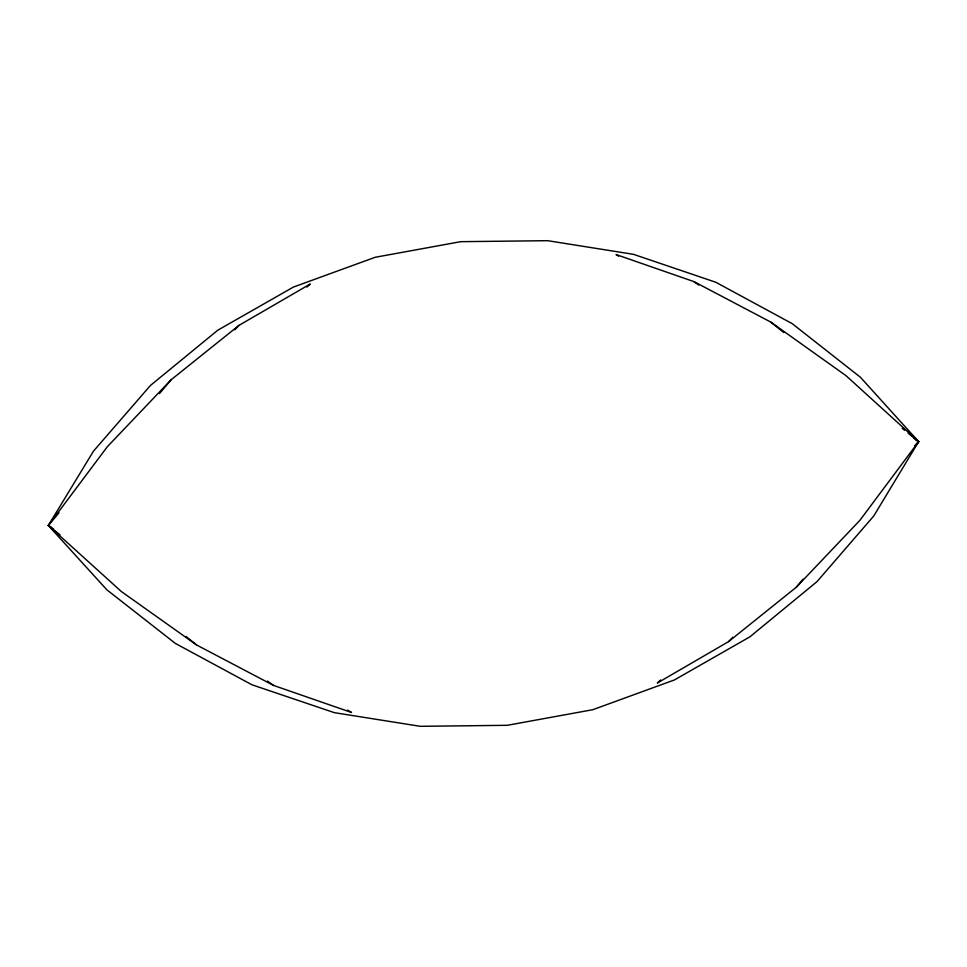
<?xml version="1.0" encoding="UTF-8"?>
<svg xmlns="http://www.w3.org/2000/svg" width="967" height="967" viewBox="0 0 967 967"><rect width="100%" height="100%" fill="white"/><g stroke="black" fill="none" stroke-linecap="round" stroke-linejoin="round"><path stroke-width="1.45" d="M915.084 446.416L918.65 441.641L860.412 377.251L792.142 323.607L715.773 282.243L633.494 254.333L547.648 240.686L460.703 241.677L375.136 257.295L293.388 287.078L217.793 330.194L150.526 385.386L93.509 451.106L48.35 525.444L106.866 589.81L175.378 643.43L251.94 684.781L334.364 712.667L420.294 726.314L507.276 725.31L592.807 709.705L674.47 679.922L749.909 636.83L816.982 581.65L873.769 515.967L918.65 441.641L845.944 375.607L770.784 322.084L693.907 281.602L616.076 254.551L618.638 256.146M660.654 679.958L657.33 683.028L728.574 641.629L796.312 587.223L803.106 579.136M914.77 446.27L918.65 441.641L908.086 433.107M58.975 512.836L48.35 525.444L121.262 591.466L196.591 644.977L273.601 685.446L351.529 712.474L347.673 710.104M159.47 393.593L171.062 379.826L238.934 325.408L310.274 283.996L306.938 287.066M171.062 379.826L107.325 446.73L48.35 525.444L60.027 534.86M234.763 329.783L238.934 325.408M728.574 641.629L732.732 637.265M914.492 446.017L918.65 441.641L913.742 438.148M796.312 587.223L859.881 520.343L918.65 441.641L916.087 440.058M50.925 527.027L48.35 525.444L53.27 528.937M693.907 281.602L698.827 285.096M267.436 681.07L273.601 685.446M186.087 636.504L196.591 644.977M770.784 322.084L783.693 332.515M902.223 428.357L904.568 430.255"/></g></svg>
